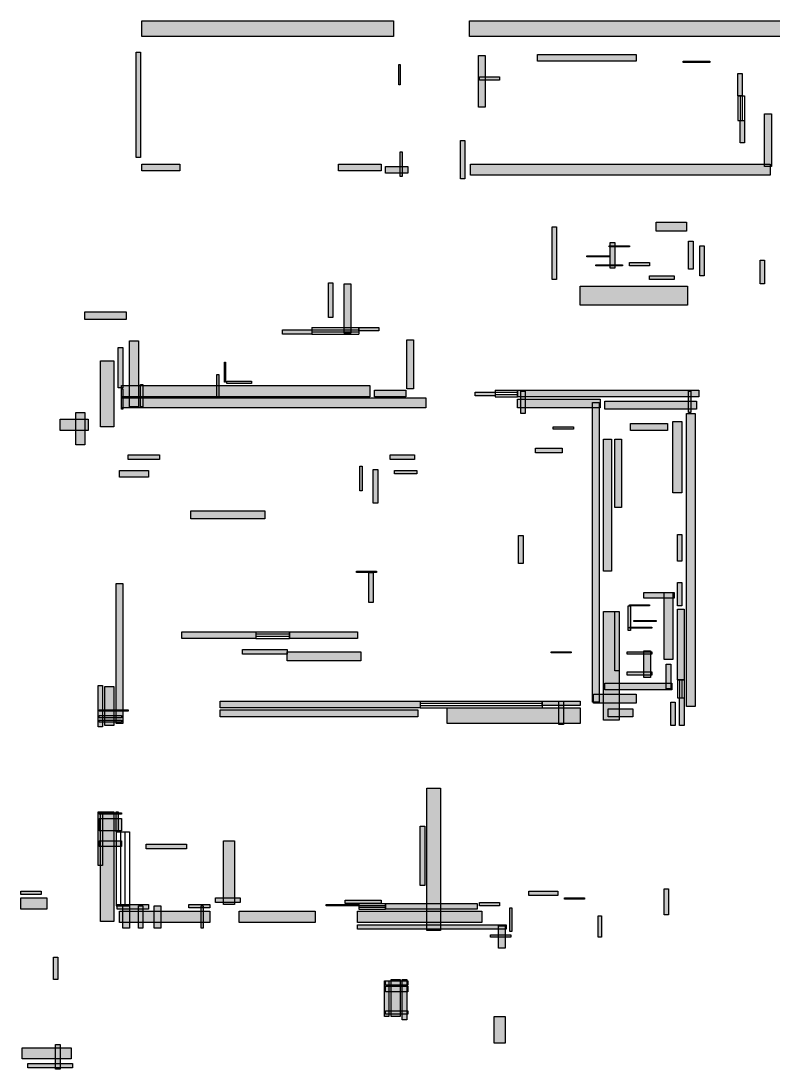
# Model space of a CAD drawing. Header units: millimetres. Extents: x 370 to 9821, y 141 to 8386.
# Drawn here: x 370 to 6288, y 141 to 8386 of the extents above; entities that cross this region are included whole.
import ezdxf

# ---------------------------------------------------------------- set-up
doc = ezdxf.new("R2010")
doc.units = ezdxf.units.MM
doc.layers.add('WALL', color=7, linetype='Continuous')
doc.layers.add('WINDOW', color=5, linetype='Continuous')

msp = doc.modelspace()

# ---------------------------------------------------------------- hatches: boundary and pattern name
at = {"layer": 'WALL'}
h = msp.add_hatch(color=256, dxfattribs=at)
h.dxf.hatch_style = 1
h.paths.add_polyline_path([(1320, 8386.4), (3300, 8386.4), (3300, 8263.2), (1320, 8263.2)])
h = msp.add_hatch(color=256, dxfattribs=at)
h.dxf.hatch_style = 1
h.paths.add_polyline_path([(3898.4, 8386.4), (6952, 8386.4), (6952, 8263.2), (3898.4, 8263.2)])
h = msp.add_hatch(color=256, dxfattribs=at)
h.dxf.hatch_style = 1
h.paths.add_polyline_path([(1276, 8140), (1311.2, 8140), (1311.2, 7312.8), (1276, 7312.8)])
h = msp.add_hatch(color=256, dxfattribs=at)
h.dxf.hatch_style = 1
h.paths.add_polyline_path([(3968.8, 8113.6), (4021.6, 8113.6), (4021.6, 7708.8), (3968.8, 7708.8)])
h = msp.add_hatch(color=256, dxfattribs=at)
h.dxf.hatch_style = 1
h.paths.add_polyline_path([(4435.2, 8122.4), (5209.6, 8122.4), (5209.6, 8069.6), (4435.2, 8069.6)])
h = msp.add_hatch(color=256, dxfattribs=at)
h.dxf.hatch_style = 1
h.paths.add_polyline_path([(3344, 8043.2), (3352.8, 8043.2), (3352.8, 7884.8), (3344, 7884.8)])
h = msp.add_hatch(color=256, dxfattribs=at)
h.dxf.hatch_style = 1
h.paths.add_polyline_path([(5579.2, 8069.6), (5790.4, 8069.6), (5790.4, 8060.8), (5579.2, 8060.8)])
h = msp.add_hatch(color=256, dxfattribs=at)
h.dxf.hatch_style = 1
h.paths.add_polyline_path([(3977.6, 7946.4), (4136, 7946.4), (4136, 7920), (3977.6, 7920)])
h = msp.add_hatch(color=256, dxfattribs=at)
h.dxf.hatch_style = 1
h.paths.add_polyline_path([(6010.4, 7972.8), (6045.6, 7972.8), (6045.6, 7796.8), (6010.4, 7796.8)])
h = msp.add_hatch(color=256, dxfattribs=at)
h.dxf.hatch_style = 1
h.paths.add_polyline_path([(6028, 7603.2), (6063.2, 7603.2), (6063.2, 7427.2), (6028, 7427.2)])
h = msp.add_hatch(color=256, dxfattribs=at)
h.dxf.hatch_style = 1
h.paths.add_polyline_path([(6221.6, 7656), (6274.4, 7656), (6274.4, 7242.4), (6221.6, 7242.4)])
h = msp.add_hatch(color=256, dxfattribs=at)
h.dxf.hatch_style = 1
h.paths.add_polyline_path([(3828, 7444.8), (3863.2, 7444.8), (3863.2, 7145.6), (3828, 7145.6)])
h = msp.add_hatch(color=256, dxfattribs=at)
h.dxf.hatch_style = 1
h.paths.add_polyline_path([(3352.8, 7356.8), (3370.4, 7356.8), (3370.4, 7163.2), (3352.8, 7163.2)])
h = msp.add_hatch(color=256, dxfattribs=at)
h.dxf.hatch_style = 1
h.paths.add_polyline_path([(1320, 7260), (1619.2, 7260), (1619.2, 7207.2), (1320, 7207.2)])
h = msp.add_hatch(color=256, dxfattribs=at)
h.dxf.hatch_style = 1
h.paths.add_polyline_path([(2868.8, 7260), (3203.2, 7260), (3203.2, 7207.2), (2868.8, 7207.2)])
h = msp.add_hatch(color=256, dxfattribs=at)
h.dxf.hatch_style = 1
h.paths.add_polyline_path([(3907.2, 7260), (6265.6, 7260), (6265.6, 7172), (3907.2, 7172)])
h = msp.add_hatch(color=256, dxfattribs=at)
h.dxf.hatch_style = 1
h.paths.add_polyline_path([(3238.4, 7242.4), (3414.4, 7242.4), (3414.4, 7189.6), (3238.4, 7189.6)])
h = msp.add_hatch(color=256, dxfattribs=at)
h.dxf.hatch_style = 1
h.paths.add_polyline_path([(4549.6, 6767.2), (4584.8, 6767.2), (4584.8, 6353.6), (4549.6, 6353.6)])
h = msp.add_hatch(color=256, dxfattribs=at)
h.dxf.hatch_style = 1
h.paths.add_polyline_path([(5368, 6802.4), (5605.6, 6802.4), (5605.6, 6732), (5368, 6732)])
h = msp.add_hatch(color=256, dxfattribs=at)
h.dxf.hatch_style = 1
h.paths.add_polyline_path([(4998.4, 6617.6), (5156.8, 6617.6), (5156.8, 6608.8), (4998.4, 6608.8)])
h = msp.add_hatch(color=256, dxfattribs=at)
h.dxf.hatch_style = 1
h.paths.add_polyline_path([(5007.2, 6644), (5042.4, 6644), (5042.4, 6441.6), (5007.2, 6441.6)])
h = msp.add_hatch(color=256, dxfattribs=at)
h.dxf.hatch_style = 1
h.paths.add_polyline_path([(5623.2, 6652.8), (5658.4, 6652.8), (5658.4, 6432.8), (5623.2, 6432.8)])
h = msp.add_hatch(color=256, dxfattribs=at)
h.dxf.hatch_style = 1
h.paths.add_polyline_path([(5711.2, 6617.6), (5746.4, 6617.6), (5746.4, 6380), (5711.2, 6380)])
h = msp.add_hatch(color=256, dxfattribs=at)
h.dxf.hatch_style = 1
h.paths.add_polyline_path([(4822.4, 6538.4), (4998.4, 6538.4), (4998.4, 6529.6), (4822.4, 6529.6)])
h = msp.add_hatch(color=256, dxfattribs=at)
h.dxf.hatch_style = 1
h.paths.add_polyline_path([(4892.8, 6468), (5104, 6468), (5104, 6459.2), (4892.8, 6459.2)])
h = msp.add_hatch(color=256, dxfattribs=at)
h.dxf.hatch_style = 1
h.paths.add_polyline_path([(5156.8, 6485.6), (5315.2, 6485.6), (5315.2, 6459.2), (5156.8, 6459.2)])
h = msp.add_hatch(color=256, dxfattribs=at)
h.dxf.hatch_style = 1
h.paths.add_polyline_path([(6186.4, 6503.2), (6221.6, 6503.2), (6221.6, 6318.4), (6186.4, 6318.4)])
h = msp.add_hatch(color=256, dxfattribs=at)
h.dxf.hatch_style = 1
h.paths.add_polyline_path([(5315.2, 6380), (5508.8, 6380), (5508.8, 6353.6), (5315.2, 6353.6)])
h = msp.add_hatch(color=256, dxfattribs=at)
h.dxf.hatch_style = 1
h.paths.add_polyline_path([(2789.6, 6327.2), (2824.8, 6327.2), (2824.8, 6054.4), (2789.6, 6054.4)])
h = msp.add_hatch(color=256, dxfattribs=at)
h.dxf.hatch_style = 1
h.paths.add_polyline_path([(2912.8, 6318.4), (2965.6, 6318.4), (2965.6, 5931.2), (2912.8, 5931.2)])
h = msp.add_hatch(color=256, dxfattribs=at)
h.dxf.hatch_style = 1
h.paths.add_polyline_path([(4769.6, 6300.8), (5614.4, 6300.8), (5614.4, 6151.2), (4769.6, 6151.2)])
h = msp.add_hatch(color=256, dxfattribs=at)
h.dxf.hatch_style = 1
h.paths.add_polyline_path([(871.2, 6098.4), (1196.8, 6098.4), (1196.8, 6036.8), (871.2, 6036.8)])
h = msp.add_hatch(color=256, dxfattribs=at)
h.dxf.hatch_style = 1
h.paths.add_polyline_path([(2428.8, 5957.6), (2657.6, 5957.6), (2657.6, 5922.4), (2428.8, 5922.4)])
h = msp.add_hatch(color=256, dxfattribs=at)
h.dxf.hatch_style = 1
h.paths.add_polyline_path([(3027.2, 5975.2), (3185.6, 5975.2), (3185.6, 5948.8), (3027.2, 5948.8)])
h = msp.add_hatch(color=256, dxfattribs=at)
h.dxf.hatch_style = 1
h.paths.add_polyline_path([(1223.2, 5869.6), (1293.6, 5869.6), (1293.6, 5350.4), (1223.2, 5350.4)])
h = msp.add_hatch(color=256, dxfattribs=at)
h.dxf.hatch_style = 1
h.paths.add_polyline_path([(3405.6, 5878.4), (3458.4, 5878.4), (3458.4, 5491.2), (3405.6, 5491.2)])
h = msp.add_hatch(color=256, dxfattribs=at)
h.dxf.hatch_style = 1
h.paths.add_polyline_path([(1135.2, 5816.8), (1170.4, 5816.8), (1170.4, 5500), (1135.2, 5500)])
h = msp.add_hatch(color=256, dxfattribs=at)
h.dxf.hatch_style = 1
h.paths.add_polyline_path([(994.4, 5711.2), (1100, 5711.2), (1100, 5192), (994.4, 5192)])
h = msp.add_hatch(color=256, dxfattribs=at)
h.dxf.hatch_style = 1
h.paths.add_polyline_path([(1971.2, 5702.4), (1980, 5702.4), (1980, 5544), (1971.2, 5544)])
h = msp.add_hatch(color=256, dxfattribs=at)
h.dxf.hatch_style = 1
h.paths.add_polyline_path([(1311.2, 5526.4), (1328.8, 5526.4), (1328.8, 5350.4), (1311.2, 5350.4)])
h = msp.add_hatch(color=256, dxfattribs=at)
h.dxf.hatch_style = 1
h.paths.add_polyline_path([(1909.6, 5605.6), (1927.2, 5605.6), (1927.2, 5420.8), (1909.6, 5420.8)])
h = msp.add_hatch(color=256, dxfattribs=at)
h.dxf.hatch_style = 1
h.paths.add_polyline_path([(1988.8, 5552.8), (2182.4, 5552.8), (2182.4, 5535.2), (1988.8, 5535.2)])
h = msp.add_hatch(color=256, dxfattribs=at)
h.dxf.hatch_style = 1
h.paths.add_polyline_path([(1161.6, 5517.6), (3115.2, 5517.6), (3115.2, 5429.6), (1161.6, 5429.6)])
h = msp.add_hatch(color=256, dxfattribs=at)
h.dxf.hatch_style = 1
h.paths.add_polyline_path([(1161.6, 5491.2), (1170.4, 5491.2), (1170.4, 5332.8), (1161.6, 5332.8)])
h = msp.add_hatch(color=256, dxfattribs=at)
h.dxf.hatch_style = 1
h.paths.add_polyline_path([(3150.4, 5482.4), (3396.8, 5482.4), (3396.8, 5429.6), (3150.4, 5429.6)])
h = msp.add_hatch(color=256, dxfattribs=at)
h.dxf.hatch_style = 1
h.paths.add_polyline_path([(3942.4, 5464.8), (4100.8, 5464.8), (4100.8, 5438.4), (3942.4, 5438.4)])
h = msp.add_hatch(color=256, dxfattribs=at)
h.dxf.hatch_style = 1
h.paths.add_polyline_path([(4276.8, 5482.4), (5702.4, 5482.4), (5702.4, 5429.6), (4276.8, 5429.6)])
h = msp.add_hatch(color=256, dxfattribs=at)
h.dxf.hatch_style = 1
h.paths.add_polyline_path([(4303.2, 5473.6), (4338.4, 5473.6), (4338.4, 5297.6), (4303.2, 5297.6)])
h = msp.add_hatch(color=256, dxfattribs=at)
h.dxf.hatch_style = 1
h.paths.add_polyline_path([(5623.2, 5473.6), (5640.8, 5473.6), (5640.8, 5306.4), (5623.2, 5306.4)])
h = msp.add_hatch(color=256, dxfattribs=at)
h.dxf.hatch_style = 1
h.paths.add_polyline_path([(1161.6, 5420.8), (3555.2, 5420.8), (3555.2, 5341.6), (1161.6, 5341.6)])
h = msp.add_hatch(color=256, dxfattribs=at)
h.dxf.hatch_style = 1
h.paths.add_polyline_path([(4276.8, 5412), (4928, 5412), (4928, 5341.6), (4276.8, 5341.6)])
h = msp.add_hatch(color=256, dxfattribs=at)
h.dxf.hatch_style = 1
h.paths.add_polyline_path([(4866.4, 5385.6), (4919.2, 5385.6), (4919.2, 3027.2), (4866.4, 3027.2)])
h = msp.add_hatch(color=256, dxfattribs=at)
h.dxf.hatch_style = 1
h.paths.add_polyline_path([(4963.2, 5394.4), (5684.8, 5394.4), (5684.8, 5332.8), (4963.2, 5332.8)])
h = msp.add_hatch(color=256, dxfattribs=at)
h.dxf.hatch_style = 1
h.paths.add_polyline_path([(800.8, 5306.4), (871.2, 5306.4), (871.2, 5051.2), (800.8, 5051.2)])
h = msp.add_hatch(color=256, dxfattribs=at)
h.dxf.hatch_style = 1
h.paths.add_polyline_path([(5605.6, 5297.6), (5676, 5297.6), (5676, 2992), (5605.6, 2992)])
h = msp.add_hatch(color=256, dxfattribs=at)
h.dxf.hatch_style = 1
h.paths.add_polyline_path([(677.6, 5253.6), (897.6, 5253.6), (897.6, 5165.6), (677.6, 5165.6)])
h = msp.add_hatch(color=256, dxfattribs=at)
h.dxf.hatch_style = 1
h.paths.add_polyline_path([(5165.6, 5218.4), (5456, 5218.4), (5456, 5165.6), (5165.6, 5165.6)])
h = msp.add_hatch(color=256, dxfattribs=at)
h.dxf.hatch_style = 1
h.paths.add_polyline_path([(5500, 5236), (5570.4, 5236), (5570.4, 4672.8), (5500, 4672.8)])
h = msp.add_hatch(color=256, dxfattribs=at)
h.dxf.hatch_style = 1
h.paths.add_polyline_path([(4558.4, 5192), (4716.8, 5192), (4716.8, 5174.4), (4558.4, 5174.4)])
h = msp.add_hatch(color=256, dxfattribs=at)
h.dxf.hatch_style = 1
h.paths.add_polyline_path([(4954.4, 5095.2), (5016, 5095.2), (5016, 4056.8), (4954.4, 4056.8)])
h = msp.add_hatch(color=256, dxfattribs=at)
h.dxf.hatch_style = 1
h.paths.add_polyline_path([(5042.4, 5095.2), (5095.2, 5095.2), (5095.2, 4558.4), (5042.4, 4558.4)])
h = msp.add_hatch(color=256, dxfattribs=at)
h.dxf.hatch_style = 1
h.paths.add_polyline_path([(1214.4, 4972), (1460.8, 4972), (1460.8, 4936.8), (1214.4, 4936.8)])
h = msp.add_hatch(color=256, dxfattribs=at)
h.dxf.hatch_style = 1
h.paths.add_polyline_path([(3273.6, 4972), (3467.2, 4972), (3467.2, 4936.8), (3273.6, 4936.8)])
h = msp.add_hatch(color=256, dxfattribs=at)
h.dxf.hatch_style = 1
h.paths.add_polyline_path([(4417.6, 5024.8), (4628.8, 5024.8), (4628.8, 4989.6), (4417.6, 4989.6)])
h = msp.add_hatch(color=256, dxfattribs=at)
h.dxf.hatch_style = 1
h.paths.add_polyline_path([(3036, 4884), (3053.6, 4884), (3053.6, 4690.4), (3036, 4690.4)])
h = msp.add_hatch(color=256, dxfattribs=at)
h.dxf.hatch_style = 1
h.paths.add_polyline_path([(1144, 4848.8), (1372.8, 4848.8), (1372.8, 4796), (1144, 4796)])
h = msp.add_hatch(color=256, dxfattribs=at)
h.dxf.hatch_style = 1
h.paths.add_polyline_path([(3141.6, 4857.6), (3176.8, 4857.6), (3176.8, 4593.6), (3141.6, 4593.6)])
h = msp.add_hatch(color=256, dxfattribs=at)
h.dxf.hatch_style = 1
h.paths.add_polyline_path([(3308.8, 4848.8), (3484.8, 4848.8), (3484.8, 4822.4), (3308.8, 4822.4)])
h = msp.add_hatch(color=256, dxfattribs=at)
h.dxf.hatch_style = 1
h.paths.add_polyline_path([(1707.2, 4532), (2288, 4532), (2288, 4470.4), (1707.2, 4470.4)])
h = msp.add_hatch(color=256, dxfattribs=at)
h.dxf.hatch_style = 1
h.paths.add_polyline_path([(4285.6, 4338.4), (4320.8, 4338.4), (4320.8, 4118.4), (4285.6, 4118.4)])
h = msp.add_hatch(color=256, dxfattribs=at)
h.dxf.hatch_style = 1
h.paths.add_polyline_path([(5535.2, 4347.2), (5570.4, 4347.2), (5570.4, 4136), (5535.2, 4136)])
h = msp.add_hatch(color=256, dxfattribs=at)
h.dxf.hatch_style = 1
h.paths.add_polyline_path([(3009.6, 4056.8), (3168, 4056.8), (3168, 4048), (3009.6, 4048)])
h = msp.add_hatch(color=256, dxfattribs=at)
h.dxf.hatch_style = 1
h.paths.add_polyline_path([(3106.4, 4048), (3141.6, 4048), (3141.6, 3810.4), (3106.4, 3810.4)])
h = msp.add_hatch(color=256, dxfattribs=at)
h.dxf.hatch_style = 1
h.paths.add_polyline_path([(1117.6, 3960), (1170.4, 3960), (1170.4, 2860), (1117.6, 2860)])
h = msp.add_hatch(color=256, dxfattribs=at)
h.dxf.hatch_style = 1
h.paths.add_polyline_path([(5535.2, 3968.8), (5570.4, 3968.8), (5570.4, 3784), (5535.2, 3784)])
h = msp.add_hatch(color=256, dxfattribs=at)
h.dxf.hatch_style = 1
h.paths.add_polyline_path([(5271.2, 3889.6), (5508.8, 3889.6), (5508.8, 3845.6), (5271.2, 3845.6)])
h = msp.add_hatch(color=256, dxfattribs=at)
h.dxf.hatch_style = 1
h.paths.add_polyline_path([(5429.6, 3889.6), (5500, 3889.6), (5500, 3361.6), (5429.6, 3361.6)])
h = msp.add_hatch(color=256, dxfattribs=at)
h.dxf.hatch_style = 1
h.paths.add_polyline_path([(4954.4, 3740), (5077.6, 3740), (5077.6, 2886.4), (4954.4, 2886.4)])
h = msp.add_hatch(color=256, dxfattribs=at)
h.dxf.hatch_style = 1
h.paths.add_polyline_path([(5042.4, 3740), (5077.6, 3740), (5077.6, 3273.6), (5042.4, 3273.6)])
h = msp.add_hatch(color=256, dxfattribs=at)
h.dxf.hatch_style = 1
h.paths.add_polyline_path([(5148, 3784), (5165.6, 3784), (5165.6, 3590.4), (5148, 3590.4)])
h = msp.add_hatch(color=256, dxfattribs=at)
h.dxf.hatch_style = 1
h.paths.add_polyline_path([(5156.8, 3792.8), (5315.2, 3792.8), (5315.2, 3784), (5156.8, 3784)])
h = msp.add_hatch(color=256, dxfattribs=at)
h.dxf.hatch_style = 1
h.paths.add_polyline_path([(5535.2, 3757.6), (5588, 3757.6), (5588, 3203.2), (5535.2, 3203.2)])
h = msp.add_hatch(color=256, dxfattribs=at)
h.dxf.hatch_style = 1
h.paths.add_polyline_path([(5192, 3669.6), (5368, 3669.6), (5368, 3660.8), (5192, 3660.8)])
h = msp.add_hatch(color=256, dxfattribs=at)
h.dxf.hatch_style = 1
h.paths.add_polyline_path([(1636.8, 3581.6), (2217.6, 3581.6), (2217.6, 3528.8), (1636.8, 3528.8)])
h = msp.add_hatch(color=256, dxfattribs=at)
h.dxf.hatch_style = 1
h.paths.add_polyline_path([(2481.6, 3581.6), (3018.4, 3581.6), (3018.4, 3528.8), (2481.6, 3528.8)])
h = msp.add_hatch(color=256, dxfattribs=at)
h.dxf.hatch_style = 1
h.paths.add_polyline_path([(5156.8, 3616.8), (5332.8, 3616.8), (5332.8, 3608), (5156.8, 3608)])
h = msp.add_hatch(color=256, dxfattribs=at)
h.dxf.hatch_style = 1
h.paths.add_polyline_path([(2112, 3440.8), (2464, 3440.8), (2464, 3405.6), (2112, 3405.6)])
h = msp.add_hatch(color=256, dxfattribs=at)
h.dxf.hatch_style = 1
h.paths.add_polyline_path([(2464, 3423.2), (3044.8, 3423.2), (3044.8, 3352.8), (2464, 3352.8)])
h = msp.add_hatch(color=256, dxfattribs=at)
h.dxf.hatch_style = 1
h.paths.add_polyline_path([(4540.8, 3423.2), (4699.2, 3423.2), (4699.2, 3414.4), (4540.8, 3414.4)])
h = msp.add_hatch(color=256, dxfattribs=at)
h.dxf.hatch_style = 1
h.paths.add_polyline_path([(5139.2, 3423.2), (5332.8, 3423.2), (5332.8, 3405.6), (5139.2, 3405.6)])
h = msp.add_hatch(color=256, dxfattribs=at)
h.dxf.hatch_style = 1
h.paths.add_polyline_path([(5271.2, 3432), (5324, 3432), (5324, 3220.8), (5271.2, 3220.8)])
h = msp.add_hatch(color=256, dxfattribs=at)
h.dxf.hatch_style = 1
h.paths.add_polyline_path([(5447.2, 3326.4), (5482.4, 3326.4), (5482.4, 3132.8), (5447.2, 3132.8)])
h = msp.add_hatch(color=256, dxfattribs=at)
h.dxf.hatch_style = 1
h.paths.add_polyline_path([(5139.2, 3264.8), (5332.8, 3264.8), (5332.8, 3238.4), (5139.2, 3238.4)])
h = msp.add_hatch(color=256, dxfattribs=at)
h.dxf.hatch_style = 1
h.paths.add_polyline_path([(976.8, 3159.2), (1012, 3159.2), (1012, 2833.6), (976.8, 2833.6)])
h = msp.add_hatch(color=256, dxfattribs=at)
h.dxf.hatch_style = 1
h.paths.add_polyline_path([(1029.6, 3150.4), (1100, 3150.4), (1100, 2842.4), (1029.6, 2842.4)])
h = msp.add_hatch(color=256, dxfattribs=at)
h.dxf.hatch_style = 1
h.paths.add_polyline_path([(4963.2, 3176.8), (5491.2, 3176.8), (5491.2, 3124), (4963.2, 3124)])
h = msp.add_hatch(color=256, dxfattribs=at)
h.dxf.hatch_style = 1
h.paths.add_polyline_path([(4875.2, 3088.8), (5209.6, 3088.8), (5209.6, 3018.4), (4875.2, 3018.4)])
h = msp.add_hatch(color=256, dxfattribs=at)
h.dxf.hatch_style = 1
h.paths.add_polyline_path([(5552.8, 3062.4), (5588, 3062.4), (5588, 2842.4), (5552.8, 2842.4)])
h = msp.add_hatch(color=256, dxfattribs=at)
h.dxf.hatch_style = 1
h.paths.add_polyline_path([(1936, 3036), (3511.2, 3036), (3511.2, 2983.2), (1936, 2983.2)])
h = msp.add_hatch(color=256, dxfattribs=at)
h.dxf.hatch_style = 1
h.paths.add_polyline_path([(3722.4, 2983.2), (4769.6, 2983.2), (4769.6, 2860), (3722.4, 2860)])
h = msp.add_hatch(color=256, dxfattribs=at)
h.dxf.hatch_style = 1
h.paths.add_polyline_path([(4470.4, 3036), (4769.6, 3036), (4769.6, 3000.8), (4470.4, 3000.8)])
h = msp.add_hatch(color=256, dxfattribs=at)
h.dxf.hatch_style = 1
h.paths.add_polyline_path([(4602.4, 3036), (4637.6, 3036), (4637.6, 2851.2), (4602.4, 2851.2)])
h = msp.add_hatch(color=256, dxfattribs=at)
h.dxf.hatch_style = 1
h.paths.add_polyline_path([(4989.6, 2974.4), (5183.2, 2974.4), (5183.2, 2912.8), (4989.6, 2912.8)])
h = msp.add_hatch(color=256, dxfattribs=at)
h.dxf.hatch_style = 1
h.paths.add_polyline_path([(5482.4, 3027.2), (5517.6, 3027.2), (5517.6, 2842.4), (5482.4, 2842.4)])
h = msp.add_hatch(color=256, dxfattribs=at)
h.dxf.hatch_style = 1
h.paths.add_polyline_path([(985.6, 2965.6), (1214.4, 2965.6), (1214.4, 2956.8), (985.6, 2956.8)])
h = msp.add_hatch(color=256, dxfattribs=at)
h.dxf.hatch_style = 1
h.paths.add_polyline_path([(985.6, 2921.6), (1161.6, 2921.6), (1161.6, 2904), (985.6, 2904)])
h = msp.add_hatch(color=256, dxfattribs=at)
h.dxf.hatch_style = 1
h.paths.add_polyline_path([(985.6, 2886.4), (1161.6, 2886.4), (1161.6, 2868.8), (985.6, 2868.8)])
h = msp.add_hatch(color=256, dxfattribs=at)
h.dxf.hatch_style = 1
h.paths.add_polyline_path([(1936, 2965.6), (3493.6, 2965.6), (3493.6, 2912.8), (1936, 2912.8)])
h = msp.add_hatch(color=256, dxfattribs=at)
h.dxf.hatch_style = 1
h.paths.add_polyline_path([(3564, 2349.6), (3669.6, 2349.6), (3669.6, 1232), (3564, 1232)])
h = msp.add_hatch(color=256, dxfattribs=at)
h.dxf.hatch_style = 1
h.paths.add_polyline_path([(976.8, 2164.8), (1012, 2164.8), (1012, 1742.4), (976.8, 1742.4)])
h = msp.add_hatch(color=256, dxfattribs=at)
h.dxf.hatch_style = 1
h.paths.add_polyline_path([(985.6, 2156), (1161.6, 2156), (1161.6, 2147.2), (985.6, 2147.2)])
h = msp.add_hatch(color=256, dxfattribs=at)
h.dxf.hatch_style = 1
h.paths.add_polyline_path([(994.4, 2164.8), (1100, 2164.8), (1100, 1302.4), (994.4, 1302.4)])
h = msp.add_hatch(color=256, dxfattribs=at)
h.dxf.hatch_style = 1
h.paths.add_polyline_path([(1117.6, 2164.8), (1135.2, 2164.8), (1135.2, 2006.4), (1117.6, 2006.4)])
h = msp.add_hatch(color=256, dxfattribs=at)
h.dxf.hatch_style = 1
h.paths.add_polyline_path([(985.6, 2112), (1161.6, 2112), (1161.6, 2015.2), (985.6, 2015.2)])
h = msp.add_hatch(color=256, dxfattribs=at)
h.dxf.hatch_style = 1
h.paths.add_polyline_path([(3511.2, 2050.4), (3546.4, 2050.4), (3546.4, 1584), (3511.2, 1584)])
h = msp.add_hatch(color=256, dxfattribs=at)
h.dxf.hatch_style = 1
h.paths.add_polyline_path([(985.6, 1936), (1161.6, 1936), (1161.6, 1892), (985.6, 1892)])
h = msp.add_hatch(color=256, dxfattribs=at)
h.dxf.hatch_style = 1
h.paths.add_polyline_path([(1355.2, 1909.6), (1672, 1909.6), (1672, 1874.4), (1355.2, 1874.4)])
h = msp.add_hatch(color=256, dxfattribs=at)
h.dxf.hatch_style = 1
h.paths.add_polyline_path([(1962.4, 1936), (2050.4, 1936), (2050.4, 1434.4), (1962.4, 1434.4)])
h = msp.add_hatch(color=256, dxfattribs=at)
h.dxf.hatch_style = 1
h.paths.add_polyline_path([(369.6, 1540), (528, 1540), (528, 1513.6), (369.6, 1513.6)])
h = msp.add_hatch(color=256, dxfattribs=at)
h.dxf.hatch_style = 1
h.paths.add_polyline_path([(369.6, 1487.2), (572, 1487.2), (572, 1399.2), (369.6, 1399.2)])
h = msp.add_hatch(color=256, dxfattribs=at)
h.dxf.hatch_style = 1
h.paths.add_polyline_path([(1900.8, 1487.2), (2094.4, 1487.2), (2094.4, 1452), (1900.8, 1452)])
h = msp.add_hatch(color=256, dxfattribs=at)
h.dxf.hatch_style = 1
h.paths.add_polyline_path([(4364.8, 1540), (4593.6, 1540), (4593.6, 1504.8), (4364.8, 1504.8)])
h = msp.add_hatch(color=256, dxfattribs=at)
h.dxf.hatch_style = 1
h.paths.add_polyline_path([(4646.4, 1487.2), (4804.8, 1487.2), (4804.8, 1478.4), (4646.4, 1478.4)])
h = msp.add_hatch(color=256, dxfattribs=at)
h.dxf.hatch_style = 1
h.paths.add_polyline_path([(5429.6, 1557.6), (5464.8, 1557.6), (5464.8, 1355.2), (5429.6, 1355.2)])
h = msp.add_hatch(color=256, dxfattribs=at)
h.dxf.hatch_style = 1
h.paths.add_polyline_path([(1126.4, 1434.4), (1372.8, 1434.4), (1372.8, 1399.2), (1126.4, 1399.2)])
h = msp.add_hatch(color=256, dxfattribs=at)
h.dxf.hatch_style = 1
h.paths.add_polyline_path([(1170.4, 1425.6), (1223.2, 1425.6), (1223.2, 1249.6), (1170.4, 1249.6)])
h = msp.add_hatch(color=256, dxfattribs=at)
h.dxf.hatch_style = 1
h.paths.add_polyline_path([(1293.6, 1425.6), (1328.8, 1425.6), (1328.8, 1249.6), (1293.6, 1249.6)])
h = msp.add_hatch(color=256, dxfattribs=at)
h.dxf.hatch_style = 1
h.paths.add_polyline_path([(1416.8, 1425.6), (1469.6, 1425.6), (1469.6, 1249.6), (1416.8, 1249.6)])
h = msp.add_hatch(color=256, dxfattribs=at)
h.dxf.hatch_style = 1
h.paths.add_polyline_path([(1689.6, 1434.4), (1856.8, 1434.4), (1856.8, 1408), (1689.6, 1408)])
h = msp.add_hatch(color=256, dxfattribs=at)
h.dxf.hatch_style = 1
h.paths.add_polyline_path([(1786.4, 1425.6), (1804, 1425.6), (1804, 1249.6), (1786.4, 1249.6)])
h = msp.add_hatch(color=256, dxfattribs=at)
h.dxf.hatch_style = 1
h.paths.add_polyline_path([(2772, 1434.4), (3027.2, 1434.4), (3027.2, 1425.6), (2772, 1425.6)])
h = msp.add_hatch(color=256, dxfattribs=at)
h.dxf.hatch_style = 1
h.paths.add_polyline_path([(2921.6, 1469.6), (3203.2, 1469.6), (3203.2, 1443.2), (2921.6, 1443.2)])
h = msp.add_hatch(color=256, dxfattribs=at)
h.dxf.hatch_style = 1
h.paths.add_polyline_path([(3238.4, 1443.2), (3960, 1443.2), (3960, 1399.2), (3238.4, 1399.2)])
h = msp.add_hatch(color=256, dxfattribs=at)
h.dxf.hatch_style = 1
h.paths.add_polyline_path([(3977.6, 1452), (4136, 1452), (4136, 1425.6), (3977.6, 1425.6)])
h = msp.add_hatch(color=256, dxfattribs=at)
h.dxf.hatch_style = 1
h.paths.add_polyline_path([(4215.2, 1408), (4232.8, 1408), (4232.8, 1223.2), (4215.2, 1223.2)])
h = msp.add_hatch(color=256, dxfattribs=at)
h.dxf.hatch_style = 1
h.paths.add_polyline_path([(1144, 1381.6), (1856.8, 1381.6), (1856.8, 1293.6), (1144, 1293.6)])
h = msp.add_hatch(color=256, dxfattribs=at)
h.dxf.hatch_style = 1
h.paths.add_polyline_path([(2085.6, 1381.6), (2684, 1381.6), (2684, 1293.6), (2085.6, 1293.6)])
h = msp.add_hatch(color=256, dxfattribs=at)
h.dxf.hatch_style = 1
h.paths.add_polyline_path([(3018.4, 1381.6), (3995.2, 1381.6), (3995.2, 1293.6), (3018.4, 1293.6)])
h = msp.add_hatch(color=256, dxfattribs=at)
h.dxf.hatch_style = 1
h.paths.add_polyline_path([(4910.4, 1346.4), (4936.8, 1346.4), (4936.8, 1179.2), (4910.4, 1179.2)])
h = msp.add_hatch(color=256, dxfattribs=at)
h.dxf.hatch_style = 1
h.paths.add_polyline_path([(3018.4, 1276), (4188.8, 1276), (4188.8, 1240.8), (3018.4, 1240.8)])
h = msp.add_hatch(color=256, dxfattribs=at)
h.dxf.hatch_style = 1
h.paths.add_polyline_path([(4127.2, 1267.2), (4180, 1267.2), (4180, 1091.2), (4127.2, 1091.2)])
h = msp.add_hatch(color=256, dxfattribs=at)
h.dxf.hatch_style = 1
h.paths.add_polyline_path([(4065.6, 1196.8), (4224, 1196.8), (4224, 1179.2), (4065.6, 1179.2)])
h = msp.add_hatch(color=256, dxfattribs=at)
h.dxf.hatch_style = 1
h.paths.add_polyline_path([(624.8, 1020.8), (660, 1020.8), (660, 844.8), (624.8, 844.8)])
h = msp.add_hatch(color=256, dxfattribs=at)
h.dxf.hatch_style = 1
h.paths.add_polyline_path([(3229.6, 836), (3264.8, 836), (3264.8, 554.4), (3229.6, 554.4)])
h = msp.add_hatch(color=256, dxfattribs=at)
h.dxf.hatch_style = 1
h.paths.add_polyline_path([(3238.4, 836), (3414.4, 836), (3414.4, 800.8), (3238.4, 800.8)])
h = msp.add_hatch(color=256, dxfattribs=at)
h.dxf.hatch_style = 1
h.paths.add_polyline_path([(3282.4, 844.8), (3352.8, 844.8), (3352.8, 554.4), (3282.4, 554.4)])
h = msp.add_hatch(color=256, dxfattribs=at)
h.dxf.hatch_style = 1
h.paths.add_polyline_path([(3370.4, 844.8), (3405.6, 844.8), (3405.6, 528), (3370.4, 528)])
h = msp.add_hatch(color=256, dxfattribs=at)
h.dxf.hatch_style = 1
h.paths.add_polyline_path([(3238.4, 792), (3414.4, 792), (3414.4, 748), (3238.4, 748)])
h = msp.add_hatch(color=256, dxfattribs=at)
h.dxf.hatch_style = 1
h.paths.add_polyline_path([(3238.4, 598.4), (3414.4, 598.4), (3414.4, 572), (3238.4, 572)])
h = msp.add_hatch(color=256, dxfattribs=at)
h.dxf.hatch_style = 1
h.paths.add_polyline_path([(4092, 554.4), (4180, 554.4), (4180, 343.2), (4092, 343.2)])
h = msp.add_hatch(color=256, dxfattribs=at)
h.dxf.hatch_style = 1
h.paths.add_polyline_path([(642.4, 334.4), (677.6, 334.4), (677.6, 140.8), (642.4, 140.8)])
h = msp.add_hatch(color=256, dxfattribs=at)
h.dxf.hatch_style = 1
h.paths.add_polyline_path([(378.4, 308), (765.6, 308), (765.6, 220), (378.4, 220)])
h = msp.add_hatch(color=256, dxfattribs=at)
h.dxf.hatch_style = 1
h.paths.add_polyline_path([(422.4, 184.8), (774.4, 184.8), (774.4, 149.6), (422.4, 149.6)])

# ---------------------------------------------------------------- linework, layer by layer
for points in [[(1320, 8386.4), (3300, 8386.4), (3300, 8263.2), (1320, 8263.2)], [(3898.4, 8386.4), (6952, 8386.4), (6952, 8263.2), (3898.4, 8263.2)], [(1276, 8140), (1311.2, 8140), (1311.2, 7312.8), (1276, 7312.8)], [(3968.8, 8113.6), (4021.6, 8113.6), (4021.6, 7708.8), (3968.8, 7708.8)], [(4435.2, 8122.4), (5209.6, 8122.4), (5209.6, 8069.6), (4435.2, 8069.6)], [(3344, 8043.2), (3352.8, 8043.2), (3352.8, 7884.8), (3344, 7884.8)], [(5579.2, 8069.6), (5790.4, 8069.6), (5790.4, 8060.8), (5579.2, 8060.8)], [(3977.6, 7946.4), (4136, 7946.4), (4136, 7920), (3977.6, 7920)], [(6010.4, 7972.8), (6045.6, 7972.8), (6045.6, 7796.8), (6010.4, 7796.8)], [(6028, 7603.2), (6063.2, 7603.2), (6063.2, 7427.2), (6028, 7427.2)], [(6221.6, 7656), (6274.4, 7656), (6274.4, 7242.4), (6221.6, 7242.4)], [(3828, 7444.8), (3863.2, 7444.8), (3863.2, 7145.6), (3828, 7145.6)], [(3352.8, 7356.8), (3370.4, 7356.8), (3370.4, 7163.2), (3352.8, 7163.2)], [(1320, 7260), (1619.2, 7260), (1619.2, 7207.2), (1320, 7207.2)], [(2868.8, 7260), (3203.2, 7260), (3203.2, 7207.2), (2868.8, 7207.2)], [(3907.2, 7260), (6265.6, 7260), (6265.6, 7172), (3907.2, 7172)], [(3238.4, 7242.4), (3414.4, 7242.4), (3414.4, 7189.6), (3238.4, 7189.6)], [(4549.6, 6767.2), (4584.8, 6767.2), (4584.8, 6353.6), (4549.6, 6353.6)], [(5368, 6802.4), (5605.6, 6802.4), (5605.6, 6732), (5368, 6732)], [(4998.4, 6617.6), (5156.8, 6617.6), (5156.8, 6608.8), (4998.4, 6608.8)], [(5007.2, 6644), (5042.4, 6644), (5042.4, 6441.6), (5007.2, 6441.6)], [(5623.2, 6652.8), (5658.4, 6652.8), (5658.4, 6432.8), (5623.2, 6432.8)], [(5711.2, 6617.6), (5746.4, 6617.6), (5746.4, 6380), (5711.2, 6380)], [(4822.4, 6538.4), (4998.4, 6538.4), (4998.4, 6529.6), (4822.4, 6529.6)], [(4892.8, 6468), (5104, 6468), (5104, 6459.2), (4892.8, 6459.2)], [(5156.8, 6485.6), (5315.2, 6485.6), (5315.2, 6459.2), (5156.8, 6459.2)], [(6186.4, 6503.2), (6221.6, 6503.2), (6221.6, 6318.4), (6186.4, 6318.4)], [(5315.2, 6380), (5508.8, 6380), (5508.8, 6353.6), (5315.2, 6353.6)], [(2789.6, 6327.2), (2824.8, 6327.2), (2824.8, 6054.4), (2789.6, 6054.4)], [(2912.8, 6318.4), (2965.6, 6318.4), (2965.6, 5931.2), (2912.8, 5931.2)], [(4769.6, 6300.8), (5614.4, 6300.8), (5614.4, 6151.2), (4769.6, 6151.2)], [(871.2, 6098.4), (1196.8, 6098.4), (1196.8, 6036.8), (871.2, 6036.8)], [(2428.8, 5957.6), (2657.6, 5957.6), (2657.6, 5922.4), (2428.8, 5922.4)], [(3027.2, 5975.2), (3185.6, 5975.2), (3185.6, 5948.8), (3027.2, 5948.8)], [(1223.2, 5869.6), (1293.6, 5869.6), (1293.6, 5350.4), (1223.2, 5350.4)], [(3405.6, 5878.4), (3458.4, 5878.4), (3458.4, 5491.2), (3405.6, 5491.2)], [(1135.2, 5816.8), (1170.4, 5816.8), (1170.4, 5500), (1135.2, 5500)], [(994.4, 5711.2), (1100, 5711.2), (1100, 5192), (994.4, 5192)], [(1971.2, 5702.4), (1980, 5702.4), (1980, 5544), (1971.2, 5544)], [(1311.2, 5526.4), (1328.8, 5526.4), (1328.8, 5350.4), (1311.2, 5350.4)], [(1909.6, 5605.6), (1927.2, 5605.6), (1927.2, 5420.8), (1909.6, 5420.8)], [(1988.8, 5552.8), (2182.4, 5552.8), (2182.4, 5535.2), (1988.8, 5535.2)], [(1161.6, 5517.6), (3115.2, 5517.6), (3115.2, 5429.6), (1161.6, 5429.6)], [(1161.6, 5491.2), (1170.4, 5491.2), (1170.4, 5332.8), (1161.6, 5332.8)], [(3150.4, 5482.4), (3396.8, 5482.4), (3396.8, 5429.6), (3150.4, 5429.6)], [(3942.4, 5464.8), (4100.8, 5464.8), (4100.8, 5438.4), (3942.4, 5438.4)], [(4276.8, 5482.4), (5702.4, 5482.4), (5702.4, 5429.6), (4276.8, 5429.6)], [(4303.2, 5473.6), (4338.4, 5473.6), (4338.4, 5297.6), (4303.2, 5297.6)], [(5623.2, 5473.6), (5640.8, 5473.6), (5640.8, 5306.4), (5623.2, 5306.4)], [(1161.6, 5420.8), (3555.2, 5420.8), (3555.2, 5341.6), (1161.6, 5341.6)], [(4276.8, 5412), (4928, 5412), (4928, 5341.6), (4276.8, 5341.6)], [(4866.4, 5385.6), (4919.2, 5385.6), (4919.2, 3027.2), (4866.4, 3027.2)], [(4963.2, 5394.4), (5684.8, 5394.4), (5684.8, 5332.8), (4963.2, 5332.8)], [(800.8, 5306.4), (871.2, 5306.4), (871.2, 5051.2), (800.8, 5051.2)], [(5605.6, 5297.6), (5676, 5297.6), (5676, 2992), (5605.6, 2992)], [(677.6, 5253.6), (897.6, 5253.6), (897.6, 5165.6), (677.6, 5165.6)], [(5165.6, 5218.4), (5456, 5218.4), (5456, 5165.6), (5165.6, 5165.6)], [(5500, 5236), (5570.4, 5236), (5570.4, 4672.8), (5500, 4672.8)], [(4558.4, 5192), (4716.8, 5192), (4716.8, 5174.4), (4558.4, 5174.4)], [(4954.4, 5095.2), (5016, 5095.2), (5016, 4056.8), (4954.4, 4056.8)], [(5042.4, 5095.2), (5095.2, 5095.2), (5095.2, 4558.4), (5042.4, 4558.4)], [(1214.4, 4972), (1460.8, 4972), (1460.8, 4936.8), (1214.4, 4936.8)], [(3273.6, 4972), (3467.2, 4972), (3467.2, 4936.8), (3273.6, 4936.8)], [(4417.6, 5024.8), (4628.8, 5024.8), (4628.8, 4989.6), (4417.6, 4989.6)], [(3036, 4884), (3053.6, 4884), (3053.6, 4690.4), (3036, 4690.4)], [(1144, 4848.8), (1372.8, 4848.8), (1372.8, 4796), (1144, 4796)], [(3141.6, 4857.6), (3176.8, 4857.6), (3176.8, 4593.6), (3141.6, 4593.6)], [(3308.8, 4848.8), (3484.8, 4848.8), (3484.8, 4822.4), (3308.8, 4822.4)], [(1707.2, 4532), (2288, 4532), (2288, 4470.4), (1707.2, 4470.4)], [(4285.6, 4338.4), (4320.8, 4338.4), (4320.8, 4118.4), (4285.6, 4118.4)], [(5535.2, 4347.2), (5570.4, 4347.2), (5570.4, 4136), (5535.2, 4136)], [(3009.6, 4056.8), (3168, 4056.8), (3168, 4048), (3009.6, 4048)], [(3106.4, 4048), (3141.6, 4048), (3141.6, 3810.4), (3106.4, 3810.4)], [(1117.6, 3960), (1170.4, 3960), (1170.4, 2860), (1117.6, 2860)], [(5535.2, 3968.8), (5570.4, 3968.8), (5570.4, 3784), (5535.2, 3784)], [(5271.2, 3889.6), (5508.8, 3889.6), (5508.8, 3845.6), (5271.2, 3845.6)], [(5429.6, 3889.6), (5500, 3889.6), (5500, 3361.6), (5429.6, 3361.6)], [(4954.4, 3740), (5077.6, 3740), (5077.6, 2886.4), (4954.4, 2886.4)], [(5042.4, 3740), (5077.6, 3740), (5077.6, 3273.6), (5042.4, 3273.6)], [(5148, 3784), (5165.6, 3784), (5165.6, 3590.4), (5148, 3590.4)], [(5156.8, 3792.8), (5315.2, 3792.8), (5315.2, 3784), (5156.8, 3784)], [(5535.2, 3757.6), (5588, 3757.6), (5588, 3203.2), (5535.2, 3203.2)], [(5192, 3669.6), (5368, 3669.6), (5368, 3660.8), (5192, 3660.8)], [(1636.8, 3581.6), (2217.6, 3581.6), (2217.6, 3528.8), (1636.8, 3528.8)], [(2481.6, 3581.6), (3018.4, 3581.6), (3018.4, 3528.8), (2481.6, 3528.8)], [(5156.8, 3616.8), (5332.8, 3616.8), (5332.8, 3608), (5156.8, 3608)], [(2112, 3440.8), (2464, 3440.8), (2464, 3405.6), (2112, 3405.6)], [(2464, 3423.2), (3044.8, 3423.2), (3044.8, 3352.8), (2464, 3352.8)], [(4540.8, 3423.2), (4699.2, 3423.2), (4699.2, 3414.4), (4540.8, 3414.4)], [(5139.2, 3423.2), (5332.8, 3423.2), (5332.8, 3405.6), (5139.2, 3405.6)], [(5271.2, 3432), (5324, 3432), (5324, 3220.8), (5271.2, 3220.8)], [(5447.2, 3326.4), (5482.4, 3326.4), (5482.4, 3132.8), (5447.2, 3132.8)], [(5139.2, 3264.8), (5332.8, 3264.8), (5332.8, 3238.4), (5139.2, 3238.4)], [(976.8, 3159.2), (1012, 3159.2), (1012, 2833.6), (976.8, 2833.6)], [(1029.6, 3150.4), (1100, 3150.4), (1100, 2842.4), (1029.6, 2842.4)], [(4963.2, 3176.8), (5491.2, 3176.8), (5491.2, 3124), (4963.2, 3124)], [(4875.2, 3088.8), (5209.6, 3088.8), (5209.6, 3018.4), (4875.2, 3018.4)], [(5552.8, 3062.4), (5588, 3062.4), (5588, 2842.4), (5552.8, 2842.4)], [(1936, 3036), (3511.2, 3036), (3511.2, 2983.2), (1936, 2983.2)], [(3722.4, 2983.2), (4769.6, 2983.2), (4769.6, 2860), (3722.4, 2860)], [(4470.4, 3036), (4769.6, 3036), (4769.6, 3000.8), (4470.4, 3000.8)], [(4602.4, 3036), (4637.6, 3036), (4637.6, 2851.2), (4602.4, 2851.2)], [(4989.6, 2974.4), (5183.2, 2974.4), (5183.2, 2912.8), (4989.6, 2912.8)], [(5482.4, 3027.2), (5517.6, 3027.2), (5517.6, 2842.4), (5482.4, 2842.4)], [(985.6, 2965.6), (1214.4, 2965.6), (1214.4, 2956.8), (985.6, 2956.8)], [(985.6, 2921.6), (1161.6, 2921.6), (1161.6, 2904), (985.6, 2904)], [(985.6, 2886.4), (1161.6, 2886.4), (1161.6, 2868.8), (985.6, 2868.8)], [(1936, 2965.6), (3493.6, 2965.6), (3493.6, 2912.8), (1936, 2912.8)], [(3564, 2349.6), (3669.6, 2349.6), (3669.6, 1232), (3564, 1232)], [(976.8, 2164.8), (1012, 2164.8), (1012, 1742.4), (976.8, 1742.4)], [(985.6, 2156), (1161.6, 2156), (1161.6, 2147.2), (985.6, 2147.2)], [(994.4, 2164.8), (1100, 2164.8), (1100, 1302.4), (994.4, 1302.4)], [(1117.6, 2164.8), (1135.2, 2164.8), (1135.2, 2006.4), (1117.6, 2006.4)], [(985.6, 2112), (1161.6, 2112), (1161.6, 2015.2), (985.6, 2015.2)], [(3511.2, 2050.4), (3546.4, 2050.4), (3546.4, 1584), (3511.2, 1584)], [(985.6, 1936), (1161.6, 1936), (1161.6, 1892), (985.6, 1892)], [(1355.2, 1909.6), (1672, 1909.6), (1672, 1874.4), (1355.2, 1874.4)], [(1962.4, 1936), (2050.4, 1936), (2050.4, 1434.4), (1962.4, 1434.4)], [(369.6, 1540), (528, 1540), (528, 1513.6), (369.6, 1513.6)], [(369.6, 1487.2), (572, 1487.2), (572, 1399.2), (369.6, 1399.2)], [(1900.8, 1487.2), (2094.4, 1487.2), (2094.4, 1452), (1900.8, 1452)], [(4364.8, 1540), (4593.6, 1540), (4593.6, 1504.8), (4364.8, 1504.8)], [(4646.4, 1487.2), (4804.8, 1487.2), (4804.8, 1478.4), (4646.4, 1478.4)], [(5429.6, 1557.6), (5464.8, 1557.6), (5464.8, 1355.2), (5429.6, 1355.2)], [(1126.4, 1434.4), (1372.8, 1434.4), (1372.8, 1399.2), (1126.4, 1399.2)], [(1170.4, 1425.6), (1223.2, 1425.6), (1223.2, 1249.6), (1170.4, 1249.6)], [(1293.6, 1425.6), (1328.8, 1425.6), (1328.8, 1249.6), (1293.6, 1249.6)], [(1416.8, 1425.6), (1469.6, 1425.6), (1469.6, 1249.6), (1416.8, 1249.6)], [(1689.6, 1434.4), (1856.8, 1434.4), (1856.8, 1408), (1689.6, 1408)], [(1786.4, 1425.6), (1804, 1425.6), (1804, 1249.6), (1786.4, 1249.6)], [(2772, 1434.4), (3027.2, 1434.4), (3027.2, 1425.6), (2772, 1425.6)], [(2921.6, 1469.6), (3203.2, 1469.6), (3203.2, 1443.2), (2921.6, 1443.2)], [(3238.4, 1443.2), (3960, 1443.2), (3960, 1399.2), (3238.4, 1399.2)], [(3977.6, 1452), (4136, 1452), (4136, 1425.6), (3977.6, 1425.6)], [(4215.2, 1408), (4232.8, 1408), (4232.8, 1223.2), (4215.2, 1223.2)], [(1144, 1381.6), (1856.8, 1381.6), (1856.8, 1293.6), (1144, 1293.6)], [(2085.6, 1381.6), (2684, 1381.6), (2684, 1293.6), (2085.6, 1293.6)], [(3018.4, 1381.6), (3995.2, 1381.6), (3995.2, 1293.6), (3018.4, 1293.6)], [(4910.4, 1346.4), (4936.8, 1346.4), (4936.8, 1179.2), (4910.4, 1179.2)], [(3018.4, 1276), (4188.8, 1276), (4188.8, 1240.8), (3018.4, 1240.8)], [(4127.2, 1267.2), (4180, 1267.2), (4180, 1091.2), (4127.2, 1091.2)], [(4065.6, 1196.8), (4224, 1196.8), (4224, 1179.2), (4065.6, 1179.2)], [(624.8, 1020.8), (660, 1020.8), (660, 844.8), (624.8, 844.8)], [(3229.6, 836), (3264.8, 836), (3264.8, 554.4), (3229.6, 554.4)], [(3238.4, 836), (3414.4, 836), (3414.4, 800.8), (3238.4, 800.8)], [(3282.4, 844.8), (3352.8, 844.8), (3352.8, 554.4), (3282.4, 554.4)], [(3370.4, 844.8), (3405.6, 844.8), (3405.6, 528), (3370.4, 528)], [(3238.4, 792), (3414.4, 792), (3414.4, 748), (3238.4, 748)], [(3238.4, 598.4), (3414.4, 598.4), (3414.4, 572), (3238.4, 572)], [(4092, 554.4), (4180, 554.4), (4180, 343.2), (4092, 343.2)], [(642.4, 334.4), (677.6, 334.4), (677.6, 140.8), (642.4, 140.8)], [(378.4, 308), (765.6, 308), (765.6, 220), (378.4, 220)], [(422.4, 184.8), (774.4, 184.8), (774.4, 149.6), (422.4, 149.6)]]:
    msp.add_lwpolyline(points, close=True, dxfattribs=at)
at = {"layer": 'WINDOW'}
for p, q in [((6010.4, 7796.8), (6010.4, 7603.2)), ((6010.4, 7796.8), (6063.2, 7796.8)), ((6028, 7796.8), (6028, 7603.2)), ((6045.6, 7796.8), (6045.6, 7603.2)), ((6063.2, 7796.8), (6063.2, 7603.2)), ((6010.4, 7603.2), (6063.2, 7603.2)), ((2657.6, 5975.2), (3027.2, 5975.2)), ((2657.6, 5975.2), (2657.6, 5922.4)), ((2657.6, 5957.6), (3027.2, 5957.6)), ((2657.6, 5940), (3027.2, 5940)), ((3027.2, 5975.2), (3027.2, 5922.4)), ((2657.6, 5922.4), (3027.2, 5922.4)), ((4100.8, 5482.4), (4276.8, 5482.4)), ((4100.8, 5482.4), (4100.8, 5429.6)), ((4100.8, 5464.8), (4276.8, 5464.8)), ((4100.8, 5447.2), (4276.8, 5447.2)), ((4276.8, 5482.4), (4276.8, 5429.6)), ((4100.8, 5429.6), (4276.8, 5429.6)), ((2217.6, 3581.6), (2481.6, 3581.6)), ((2217.6, 3581.6), (2217.6, 3528.8)), ((2217.6, 3564), (2481.6, 3564)), ((2217.6, 3546.4), (2481.6, 3546.4)), ((2481.6, 3581.6), (2481.6, 3528.8)), ((2217.6, 3528.8), (2481.6, 3528.8)), ((5535.2, 3203.2), (5535.2, 3062.4)), ((5535.2, 3203.2), (5588, 3203.2)), ((5552.8, 3203.2), (5552.8, 3062.4)), ((5570.4, 3203.2), (5570.4, 3062.4)), ((5588, 3203.2), (5588, 3062.4)), ((5535.2, 3062.4), (5588, 3062.4)), ((3511.2, 3036), (4470.4, 3036)), ((3511.2, 3036), (3511.2, 2983.2)), ((3511.2, 3018.4), (4470.4, 3018.4)), ((3511.2, 3000.8), (4470.4, 3000.8)), ((3511.2, 2983.2), (4470.4, 2983.2)), ((4470.4, 3036), (4470.4, 2983.2)), ((1117.6, 2006.4), (1117.6, 1425.6)), ((1117.6, 2006.4), (1223.2, 2006.4)), ((1152.8, 2006.4), (1152.8, 1425.6)), ((1188, 2006.4), (1188, 1425.6)), ((1223.2, 2006.4), (1223.2, 1425.6)), ((1117.6, 1425.6), (1223.2, 1425.6)), ((3027.2, 1443.2), (3238.4, 1443.2)), ((3027.2, 1443.2), (3027.2, 1399.2)), ((3027.2, 1428.5), (3238.4, 1428.5)), ((3027.2, 1413.9), (3238.4, 1413.9)), ((3238.4, 1443.2), (3238.4, 1399.2)), ((3027.2, 1399.2), (3238.4, 1399.2))]:
    msp.add_line(p, q, dxfattribs=at)

doc.saveas('drawing.dxf')
